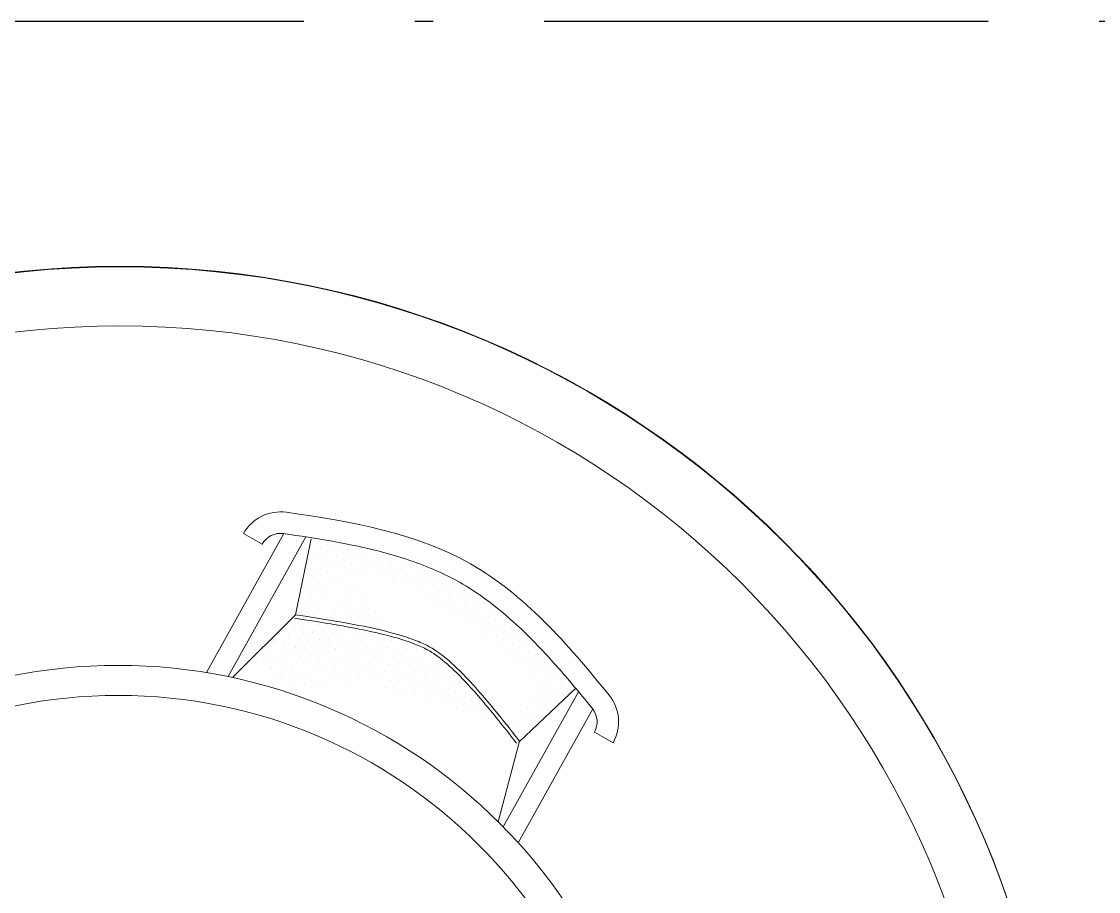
# Model space of a CAD drawing. Extents: x 164940 to 3842273, y 640355 to 1124023.
# Drawn here: x 3654986 to 3656441, y 1104502 to 1105677 of the extents above; entities that cross this region are included whole.
import ezdxf

# ---------------------------------------------------------------- set-up
doc = ezdxf.new("R2010")
doc.units = 0
doc.header["$LTSCALE"] = 1000
doc.header["$MEASUREMENT"] = 0
doc.linetypes.add('ACAD_ISO10W100', pattern=[18.5, 12, -3, 0.5, -3])
doc.linetypes.add('DOTE', pattern=[2.42, 2, -0.2, 0.02, -0.2])
doc.layers.add('-家具', color=33, linetype='Continuous', lineweight=9)
doc.layers.add('DOTE', color=1, linetype='DOTE')

# ---------------------------------------------------------------- blocks, each defined once
blk = doc.blocks.new('A$C24093FC7')
for p, q in [((-283.8, 1018.9), (-165, 805.8)), ((-250.2, 1023.8), (-132.1, 811.9)), ((-217.1, 1008), (-188.6, 1024.1)), ((-699.4, 782.9), (-584.5, 576.8)), ((-721, 756.5), (-607.4, 552.6)), ((-723.6, 721.1), (-752, 705))]:
    blk.add_line(p, q)
at = {"color": 8, "linetype": 'Continuous'}
for p, q in [((-336.4, 1001.7), (-336.4, 1001.7)), ((-321.2, 1002.4), (-321.2, 1002.4)), ((-306, 1003.1), (-306, 1003.1)), ((-297.4, 1015.7), (-297.4, 1015.7)), ((-267.9, 900), (-291.8, 1016)), ((-290.7, 1003.8), (-290.7, 1003.8)), ((-282.1, 1016.4), (-282.1, 1016.4)), ((-421.2, 985.7), (-421.2, 985.7)), ((-406, 986.4), (-406, 986.4)), ((-390.7, 987.1), (-390.7, 987.1)), ((-382.1, 999.7), (-382.1, 999.7)), ((-375.5, 987.7), (-375.5, 987.7)), ((-366.9, 1000.3), (-366.9, 1000.3)), ((-360.3, 988.4), (-360.3, 988.4)), ((-351.7, 1001), (-351.7, 1001)), ((-345, 989.1), (-345, 989.1)), ((-329.8, 989.8), (-329.8, 989.8)), ((-314.5, 990.5), (-314.5, 990.5)), ((-299.3, 991.2), (-299.3, 991.2)), ((-460.3, 971.7), (-460.3, 971.7)), ((-445, 972.4), (-445, 972.4)), ((-429.8, 973.1), (-429.8, 973.1)), ((-414.6, 973.8), (-414.6, 973.8)), ((-399.3, 974.5), (-399.3, 974.5)), ((-384.1, 975.1), (-384.1, 975.1)), ((-368.9, 975.8), (-368.9, 975.8)), ((-353.6, 976.5), (-353.6, 976.5)), ((-338.4, 977.2), (-338.4, 977.2)), ((-323.1, 977.9), (-323.1, 977.9)), ((-307.9, 978.6), (-307.9, 978.6)), ((-292.7, 979.2), (-292.7, 979.2)), ((-499.3, 957.7), (-499.3, 957.7)), ((-484.1, 958.4), (-484.1, 958.4)), ((-468.9, 959.1), (-468.9, 959.1)), ((-453.6, 959.8), (-453.6, 959.8)), ((-438.4, 960.5), (-438.4, 960.5)), ((-423.2, 961.2), (-423.2, 961.2)), ((-407.9, 961.9), (-407.9, 961.9)), ((-392.7, 962.5), (-392.7, 962.5)), ((-377.4, 963.2), (-377.4, 963.2)), ((-362.2, 963.9), (-362.2, 963.9)), ((-347, 964.6), (-347, 964.6)), ((-316.5, 966), (-316.5, 966)), ((-301.3, 966.6), (-301.3, 966.6)), ((-523.2, 944.5), (-523.2, 944.5)), ((-507.9, 945.1), (-507.9, 945.1)), ((-492.7, 945.8), (-492.7, 945.8)), ((-477.5, 946.5), (-477.5, 946.5)), ((-462.2, 947.2), (-462.2, 947.2)), ((-447, 947.9), (-447, 947.9)), ((-431.8, 948.6), (-431.8, 948.6)), ((-416.5, 949.3), (-416.5, 949.3)), ((-362.8, 937), (-362.8, 937)), ((-347.6, 937.7), (-347.6, 937.7)), ((-339, 950.3), (-339, 950.3)), ((-320.4, 947.3), (-320.4, 947.3)), ((-305.2, 948), (-305.2, 948)), ((-298.5, 936.1), (-298.5, 936.1)), ((-289.9, 948.7), (-289.9, 948.7)), ((-289.9, 948.7), (-289.9, 948.7)), ((-283.3, 936.8), (-283.3, 936.8)), ((-283.3, 936.8), (-283.3, 936.8)), ((-547, 931.2), (-547, 931.2)), ((-531.8, 931.9), (-531.8, 931.9)), ((-525.1, 919.9), (-525.1, 919.9)), ((-516.5, 932.5), (-516.5, 932.5)), ((-509.9, 920.6), (-509.9, 920.6)), ((-501.3, 933.2), (-501.3, 933.2)), ((-494.7, 921.3), (-494.7, 921.3)), ((-486.1, 933.9), (-486.1, 933.9)), ((-479.4, 922), (-479.4, 922)), ((-470.8, 934.6), (-470.8, 934.6)), ((-455.6, 935.3), (-455.6, 935.3)), ((-371.4, 924.4), (-371.4, 924.4)), ((-342.9, 931.6), (-342.9, 931.6)), ((-336.3, 919.7), (-336.3, 919.7)), ((-313.8, 935.4), (-313.8, 935.4)), ((-307.1, 923.5), (-307.1, 923.5)), ((-291.9, 924.2), (-291.9, 924.2)), ((-291.9, 924.2), (-291.9, 924.2)), ((-276.6, 924.9), (-276.6, 924.9)), ((-276.6, 924.9), (-276.6, 924.9)), ((-579.4, 905.3), (-579.4, 905.3)), ((-564.2, 906), (-564.2, 906)), ((-555.6, 918.6), (-555.6, 918.6)), ((-549, 906.7), (-549, 906.7)), ((-540.4, 919.3), (-540.4, 919.3)), ((-533.7, 907.3), (-533.7, 907.3)), ((-518.5, 908), (-518.5, 908)), ((-503.2, 908.7), (-503.2, 908.7)), ((-390.6, 905.1), (-390.6, 905.1)), ((-375.3, 905.8), (-375.3, 905.8)), ((-366.7, 918.4), (-366.7, 918.4)), ((-360.1, 906.4), (-360.1, 906.4)), ((-351.5, 919), (-351.5, 919)), ((-344.8, 907.1), (-344.8, 907.1)), ((-329.6, 907.8), (-329.6, 907.8)), ((-300.5, 911.6), (-300.5, 911.6)), ((-300.5, 911.6), (-300.5, 911.6)), ((-285.2, 912.3), (-285.2, 912.3)), ((-285.2, 912.3), (-285.2, 912.3)), ((-588, 892.7), (-588, 892.7)), ((-572.8, 893.4), (-572.8, 893.4)), ((-557.6, 894.1), (-557.6, 894.1)), ((-542.3, 894.7), (-542.3, 894.7)), ((-527.1, 895.4), (-527.1, 895.4)), ((-383.9, 893.2), (-383.9, 893.2)), ((-368.7, 893.8), (-368.7, 893.8)), ((-353.4, 894.5), (-353.4, 894.5)), ((-338.2, 895.2), (-338.2, 895.2)), ((-323, 895.9), (-323, 895.9)), ((-302.4, 887.1), (-302.4, 887.1)), ((-293.8, 899.7), (-293.8, 899.7)), ((-293.8, 899.7), (-293.8, 899.7)), ((-287.2, 887.7), (-287.2, 887.7)), ((-287.2, 887.7), (-287.2, 887.7)), ((-278.6, 900.3), (-278.6, 900.3)), ((-278.6, 900.3), (-278.6, 900.3)), ((-272, 888.4), (-272, 888.4)), ((-272, 888.4), (-272, 888.4)), ((-257.3, 895.6), (-257.3, 895.6)), ((-596.6, 880.1), (-596.6, 880.1)), ((-581.4, 880.8), (-581.4, 880.8)), ((-566.2, 881.5), (-566.2, 881.5)), ((-550.9, 882.1), (-550.9, 882.1)), ((-421, 873.3), (-421, 873.3)), ((-397.2, 886.6), (-397.2, 886.6)), ((-392.5, 880.6), (-392.5, 880.6)), ((-390.6, 874.7), (-390.6, 874.7)), ((-340.2, 870.7), (-340.2, 870.7)), ((-331.6, 883.3), (-331.6, 883.3)), ((-324.9, 871.4), (-324.9, 871.4)), ((-316.3, 884), (-316.3, 884)), ((-311, 874.5), (-311, 874.5)), ((-309.7, 872.1), (-309.7, 872.1)), ((-301.1, 884.7), (-301.1, 884.7)), ((-295.8, 875.1), (-295.8, 875.1)), ((-294.4, 872.7), (-294.4, 872.7)), ((-280.5, 875.8), (-280.5, 875.8)), ((-280.5, 875.8), (-280.5, 875.8)), ((-279.2, 873.4), (-279.2, 873.4)), ((-265.9, 883), (-265.9, 883)), ((-265.9, 883), (-265.9, 883)), ((-265.3, 876.5), (-265.3, 876.5)), ((-265.3, 876.5), (-265.3, 876.5)), ((-264.6, 880.6), (-264.6, 880.6)), ((-259.3, 871), (-259.3, 871)), ((-259.3, 871), (-259.3, 871)), ((-250.7, 883.6), (-250.7, 883.6)), ((-250.7, 883.6), (-250.7, 883.6)), ((-243.1, 871.8), (-243.1, 871.8)), ((-243.1, 871.8), (-243.1, 871.8)), ((-629.1, 854.2), (-629.1, 854.2)), ((-620.5, 866.8), (-620.5, 866.8)), ((-613.8, 854.9), (-613.8, 854.9)), ((-605.2, 867.5), (-605.2, 867.5)), ((-598.6, 855.6), (-598.6, 855.6)), ((-590, 868.2), (-590, 868.2)), ((-583.3, 856.3), (-583.3, 856.3)), ((-574.7, 868.9), (-574.7, 868.9)), ((-559.5, 869.5), (-559.5, 869.5)), ((-444.9, 860), (-444.9, 860)), ((-429.6, 860.7), (-429.6, 860.7)), ((-414.4, 861.4), (-414.4, 861.4)), ((-399.2, 862.1), (-399.2, 862.1)), ((-385.9, 868.6), (-385.9, 868.6)), ((-383.9, 862.8), (-383.9, 862.8)), ((-370.6, 869.3), (-370.6, 869.3)), ((-364, 857.4), (-364, 857.4)), ((-355.4, 870), (-355.4, 870)), ((-348.8, 858.1), (-348.8, 858.1)), ((-333.5, 858.8), (-333.5, 858.8)), ((-319.6, 861.9), (-319.6, 861.9)), ((-318.3, 859.5), (-318.3, 859.5)), ((-304.4, 862.5), (-304.4, 862.5)), ((-303, 860.1), (-303, 860.1)), ((-289.1, 863.2), (-289.1, 863.2)), ((-287.8, 860.8), (-287.8, 860.8)), ((-273.9, 863.9), (-273.9, 863.9)), ((-273.9, 863.9), (-273.9, 863.9)), ((-272.6, 861.5), (-272.6, 861.5)), ((-257.9, 868.6), (-257.9, 868.6)), ((-252.6, 859.1), (-252.6, 859.1)), ((-252.6, 859.1), (-252.6, 859.1)), ((-251.3, 856.7), (-251.3, 856.7)), ((-241.8, 869.4), (-241.8, 869.4)), ((-236.5, 859.8), (-236.5, 859.8)), ((-236.5, 859.8), (-236.5, 859.8)), ((-235.1, 857.4), (-235.1, 857.4)), ((-637.6, 841.6), (-637.6, 841.6)), ((-622.4, 842.3), (-622.4, 842.3)), ((-607.2, 843), (-607.2, 843)), ((-591.9, 843.7), (-591.9, 843.7)), ((-468.7, 846.7), (-468.7, 846.7)), ((-453.5, 847.4), (-453.5, 847.4)), ((-438.2, 848.1), (-438.2, 848.1)), ((-423, 848.8), (-423, 848.8)), ((-407.7, 849.5), (-407.7, 849.5)), ((-401.1, 837.6), (-401.1, 837.6)), ((-392.5, 850.2), (-392.5, 850.2)), ((-385.9, 838.2), (-385.9, 838.2)), ((-377.3, 850.8), (-377.3, 850.8)), ((-370.6, 838.9), (-370.6, 838.9)), ((-357.3, 845.5), (-357.3, 845.5)), ((-342.1, 846.2), (-342.1, 846.2)), ((-328.2, 849.3), (-328.2, 849.3)), ((-326.9, 846.9), (-326.9, 846.9)), ((-313, 849.9), (-313, 849.9)), ((-311.6, 847.5), (-311.6, 847.5)), ((-296.4, 848.2), (-296.4, 848.2)), ((-282.5, 851.3), (-282.5, 851.3)), ((-281.2, 848.9), (-281.2, 848.9)), ((-275.9, 839.4), (-275.9, 839.4)), ((-267.3, 852), (-267.3, 852)), ((-267.3, 852), (-267.3, 852)), ((-265.9, 849.6), (-265.9, 849.6)), ((-260.6, 840.1), (-260.6, 840.1)), ((-260.6, 840.1), (-260.6, 840.1)), ((-246, 847.2), (-246, 847.2)), ((-246, 847.2), (-246, 847.2)), ((-229.8, 847.9), (-229.8, 847.9)), ((-229.8, 847.9), (-229.8, 847.9)), ((-646.2, 829), (-646.2, 829)), ((-631, 829.7), (-631, 829.7)), ((-615.8, 830.4), (-615.8, 830.4)), ((-600.5, 831.1), (-600.5, 831.1)), ((-492.5, 833.4), (-492.5, 833.4)), ((-485.9, 821.5), (-485.9, 821.5)), ((-477.3, 834.1), (-477.3, 834.1)), ((-470.7, 822.2), (-470.7, 822.2)), ((-462.1, 834.8), (-462.1, 834.8)), ((-455.4, 822.9), (-455.4, 822.9)), ((-446.8, 835.5), (-446.8, 835.5)), ((-440.2, 823.6), (-440.2, 823.6)), ((-431.6, 836.2), (-431.6, 836.2)), ((-424.9, 824.3), (-424.9, 824.3)), ((-416.3, 836.9), (-416.3, 836.9)), ((-409.7, 825), (-409.7, 825)), ((-394.5, 825.6), (-394.5, 825.6)), ((-379.2, 826.3), (-379.2, 826.3)), ((-365.9, 832.9), (-365.9, 832.9)), ((-359.3, 821), (-359.3, 821)), ((-350.7, 833.6), (-350.7, 833.6)), ((-344.1, 821.7), (-344.1, 821.7)), ((-335.5, 834.3), (-335.5, 834.3)), ((-328.8, 822.3), (-328.8, 822.3)), ((-320.2, 834.9), (-320.2, 834.9)), ((-313.6, 823), (-313.6, 823)), ((-305, 835.6), (-305, 835.6)), ((-298.3, 823.7), (-298.3, 823.7)), ((-289.8, 836.3), (-289.8, 836.3)), ((-274.5, 837), (-274.5, 837)), ((-269.2, 827.5), (-269.2, 827.5)), ((-264, 821), (-264, 821)), ((-254, 828.2), (-254, 828.2)), ((-254, 828.2), (-254, 828.2)), ((-248.7, 821.7), (-248.7, 821.7)), ((-239.3, 835.3), (-239.3, 835.3)), ((-239.3, 835.3), (-239.3, 835.3)), ((-234.1, 828.9), (-234.1, 828.9)), ((-223.2, 836), (-223.2, 836)), ((-223.2, 836), (-223.2, 836)), ((-218, 829.6), (-218, 829.6)), ((-207.7, 832.3), (-207.7, 832.3)), ((-207.7, 832.3), (-207.7, 832.3)), ((-670.1, 815.7), (-670.1, 815.7)), ((-654.8, 816.4), (-654.8, 816.4)), ((-639.6, 817.1), (-639.6, 817.1)), ((-633, 805.2), (-633, 805.2)), ((-624.4, 817.8), (-624.4, 817.8)), ((-509.7, 808.2), (-509.7, 808.2)), ((-501.1, 820.8), (-501.1, 820.8)), ((-494.5, 808.9), (-494.5, 808.9)), ((-479.2, 809.6), (-479.2, 809.6)), ((-464, 810.3), (-464, 810.3)), ((-448.8, 811), (-448.8, 811)), ((-433.5, 811.7), (-433.5, 811.7)), ((-418.3, 812.4), (-418.3, 812.4)), ((-403.1, 813), (-403.1, 813)), ((-387.8, 813.7), (-387.8, 813.7)), ((-372.6, 814.4), (-372.6, 814.4)), ((-352.7, 809.1), (-352.7, 809.1)), ((-337.4, 809.7), (-337.4, 809.7)), ((-322.2, 810.4), (-322.2, 810.4)), ((-287.8, 807.8), (-287.8, 807.8)), ((-272.6, 808.4), (-272.6, 808.4)), ((-262.6, 815.6), (-262.6, 815.6)), ((-257.3, 809.1), (-257.3, 809.1)), ((-245.4, 810.4), (-245.4, 810.4)), ((-242.1, 809.8), (-242.1, 809.8)), ((-230.7, 817.5), (-230.7, 817.5)), ((-227.5, 816.9), (-227.5, 816.9)), ((-687.3, 790.5), (-687.3, 790.5)), ((-678.7, 803.1), (-678.7, 803.1)), ((-672, 791.2), (-672, 791.2)), ((-663.4, 803.8), (-663.4, 803.8)), ((-656.8, 791.9), (-656.8, 791.9)), ((-648.2, 804.5), (-648.2, 804.5)), ((-641.5, 792.6), (-641.5, 792.6)), ((-518.3, 795.6), (-518.3, 795.6)), ((-503.1, 796.3), (-503.1, 796.3)), ((-487.8, 797), (-487.8, 797)), ((-472.6, 797.7), (-472.6, 797.7)), ((-457.4, 798.4), (-457.4, 798.4)), ((-442.1, 799.1), (-442.1, 799.1)), ((-426.9, 799.8), (-426.9, 799.8)), ((-411.7, 800.4), (-411.7, 800.4)), ((-405, 788.5), (-405, 788.5)), ((-396.4, 801.1), (-396.4, 801.1)), ((-381.2, 801.8), (-381.2, 801.8)), ((-365.9, 802.5), (-365.9, 802.5)), ((-346, 797.1), (-346, 797.1)), ((-311.6, 794.5), (-311.6, 794.5)), ((-296.4, 795.2), (-296.4, 795.2)), ((-281.2, 795.8), (-281.2, 795.8)), ((-265.9, 796.5), (-265.9, 796.5)), ((-609.1, 706.6), (-695.2, 788)), ((-680.6, 778.6), (-680.6, 778.6)), ((-665.4, 779.3), (-665.4, 779.3)), ((-650.1, 780), (-650.1, 780)), ((-634.9, 780.7), (-634.9, 780.7)), ((-542.1, 782.4), (-542.1, 782.4)), ((-526.9, 783), (-526.9, 783)), ((-511.7, 783.7), (-511.7, 783.7)), ((-505, 771.8), (-505, 771.8)), ((-496.4, 784.4), (-496.4, 784.4)), ((-489.8, 772.5), (-489.8, 772.5)), ((-481.2, 785.1), (-481.2, 785.1)), ((-474.6, 773.2), (-474.6, 773.2)), ((-466, 785.8), (-466, 785.8)), ((-450.7, 786.5), (-450.7, 786.5)), ((-435.5, 787.2), (-435.5, 787.2)), ((-420.2, 787.8), (-420.2, 787.8)), ((-674, 766.7), (-674, 766.7)), ((-658.7, 767.4), (-658.7, 767.4)), ((-652.1, 755.5), (-652.1, 755.5)), ((-643.5, 768.1), (-643.5, 768.1)), ((-636.9, 756.1), (-636.9, 756.1)), ((-628.3, 768.7), (-628.3, 768.7)), ((-621.6, 756.8), (-621.6, 756.8)), ((-550.7, 769.8), (-550.7, 769.8)), ((-544.1, 757.8), (-544.1, 757.8)), ((-535.5, 770.4), (-535.5, 770.4)), ((-528.9, 758.5), (-528.9, 758.5)), ((-520.3, 771.1), (-520.3, 771.1)), ((-513.6, 759.2), (-513.6, 759.2)), ((-645.5, 743.5), (-645.5, 743.5)), ((-630.2, 744.2), (-630.2, 744.2)), ((-615, 744.9), (-615, 744.9)), ((-552.7, 745.2), (-552.7, 745.2)), ((-638.8, 731.6), (-638.8, 731.6)), ((-623.6, 732.3), (-623.6, 732.3)), ((-608.3, 733), (-608.3, 733)), ((-576.5, 732), (-576.5, 732)), ((-612.2, 714.4), (-612.2, 714.4)), ((-605.6, 702.4), (-605.6, 702.4))]:
    blk.add_line(p, q, dxfattribs=at)
at = {"color": 8}
for p, q in [((-267.9, 900), (-171.8, 804.3)), ((-609.4, 707.6), (-577, 584.4))]:
    blk.add_line(p, q, dxfattribs=at)
for centre, radius in [((0, -0.7), 1431.2), ((0, -0.7), 1431.2), ((2.4, 0), 823), ((2.4, 0), 777.2)]:
    blk.add_circle(centre, radius)
blk.add_circle((0, -0.7), 1341.2, dxfattribs=at)
for centre, radius, start, end in [((-245, 992.2), 64.8, 29.5305, 98.0472), ((-245, 992.2), 32, 29.5305, 98.0472), ((-695.7, 736.9), 64.8, 141.0138, 209.5305), ((-695.7, 736.9), 32, 141.0138, 209.5305)]:
    blk.add_arc(centre, radius, start, end)
blk.add_open_spline([(-746, 777.6), (-682.3, 856.3), (-550.8, 1006.5), (-354.3, 1042.2), (-254, 1056.3)], degree=3)
blk.add_open_spline([(-720.6, 757), (-712.8, 766.6), (-705.1, 776.1), (-681.7, 804.2), (-666, 822.4), (-618, 874.3), (-584.9, 905.2), (-538, 937.8), (-526.3, 945.1), (-502.3, 958.3), (-489.9, 964.3), (-451.3, 980.7), (-424, 989.5), (-349.3, 1008.7), (-300, 1016.8), (-249.4, 1023.9)], degree=3, knots=[1.967752, 1.967752, 1.967752, 1.967752, 3.633402, 3.633402, 6.964702, 6.964702, 13.627303, 13.627303, 15.767216, 15.767216, 17.90713, 17.90713, 22.186958, 22.186958, 29.080597, 29.080597, 29.080597, 29.080597])
for points, knots in [([(-267.9, 900), (-311.3, 893.4), (-322.2, 891.6), (-354.9, 886), (-375.3, 882.1), (-410.7, 873.9), (-426.1, 869.6), (-448.6, 862), (-456.7, 858.7), (-466.3, 854.3), (-469, 852.9), (-473.1, 850.7), (-474.6, 849.9), (-478.9, 847.3), (-482.1, 845.3), (-489.3, 840.1), (-493.3, 837.1), (-507.6, 825.2), (-519.4, 814), (-545.8, 785.8), (-560.5, 768.7), (-584.2, 739.4), (-592.5, 728.9), (-609.4, 707.6)], [1.978532, 1.978532, 1.978532, 1.978532, 3.634766, 3.634766, 7.177887, 7.177887, 10.721007, 10.721007, 13.47295, 13.47295, 14.744189, 14.744189, 15.613422, 15.613422, 17.351888, 17.351888, 19.090353, 19.090353, 23.076789, 23.076789, 27.063224, 27.063224, 29.080597, 29.080597, 29.080597, 29.080597]), ([(-266.2, 894.8), (-309.6, 888.2), (-319.9, 886.5), (-349.7, 881.4), (-367.9, 877.9), (-400.4, 870.8), (-414.7, 867.1), (-439.2, 859.6), (-449.3, 855.8), (-460.8, 850.8), (-464, 849.3), (-468.8, 846.9), (-470.5, 845.9), (-473.4, 844.3), (-474.5, 843.6), (-477, 842), (-478.4, 841.1), (-482.6, 838.2), (-485.7, 836), (-497.3, 826.9), (-507.1, 818.1), (-529.4, 795.6), (-541.9, 781.9), (-568.3, 750.7), (-582.1, 733.4), (-605.1, 704.2)], [1.967752, 1.967752, 1.967752, 1.967752, 3.538043, 3.538043, 6.678626, 6.678626, 9.819208, 9.819208, 12.95979, 12.95979, 14.380859, 14.380859, 15.394029, 15.394029, 16.139297, 16.139297, 16.884565, 16.884565, 18.375102, 18.375102, 21.995622, 21.995622, 25.616142, 25.616142, 29.080597, 29.080597, 29.080597, 29.080597])]:
    blk.add_open_spline(points, degree=3, knots=knots, dxfattribs=at)

msp = doc.modelspace()

# ---------------------------------------------------------------- linework, layer by layer
at = {"layer": '-家具'}
msp.add_circle((3655118.8, 1104077.9), 1268.6, dxfattribs=at)
at = {"layer": 'DOTE', "linetype": 'ACAD_ISO10W100', "ltscale": 0.05}
msp.add_line((3664617.3, 1105677.3), (3653317.3, 1105677.3), dxfattribs=at)

# ---------------------------------------------------------------- block references
at = {"layer": '-家具', "xscale": -0.8863535737618804, "yscale": 0.8863535738782957, "zscale": 0.8863535738410221}
msp.add_blockref('A$C24093FC7', (3655118.8, 1104077.9), dxfattribs=at)

doc.saveas('drawing.dxf')
